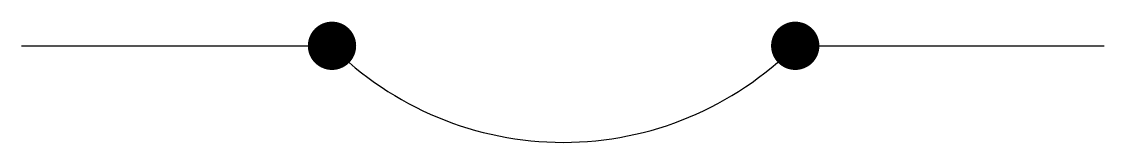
# Model space of a CAD drawing. Extents: x 357.8 to 385.8, y 171.2 to 174.3.
import ezdxf

# ---------------------------------------------------------------- set-up
doc = ezdxf.new("R2010")
doc.units = 0
doc.header["$LTSCALE"] = 5
doc.header["$MEASUREMENT"] = 0
doc.layers.add('11', color=1, linetype='CONTINUOUS')

msp = doc.modelspace()

# ---------------------------------------------------------------- linework, layer by layer
at = {"layer": '11'}
for p, q in [((357.767, 173.716), (365.767, 173.716)), ((377.767, 173.716), (385.767, 173.716))]:
    msp.add_line(p, q, dxfattribs=at)
at = {"layer": '11', "const_width": 0.625}
for points in [[(365.481, 173.716, 1), (366.106, 173.716, 1)], [(377.461, 173.716, 1), (378.086, 173.716, 1)]]:
    msp.add_lwpolyline(points, format="xyb", close=True, dxfattribs=at)
at = {"layer": '11'}
msp.add_arc((371.774, 179.666), 8.45, 224.7603, 315.2397, dxfattribs=at)

doc.saveas('drawing.dxf')
